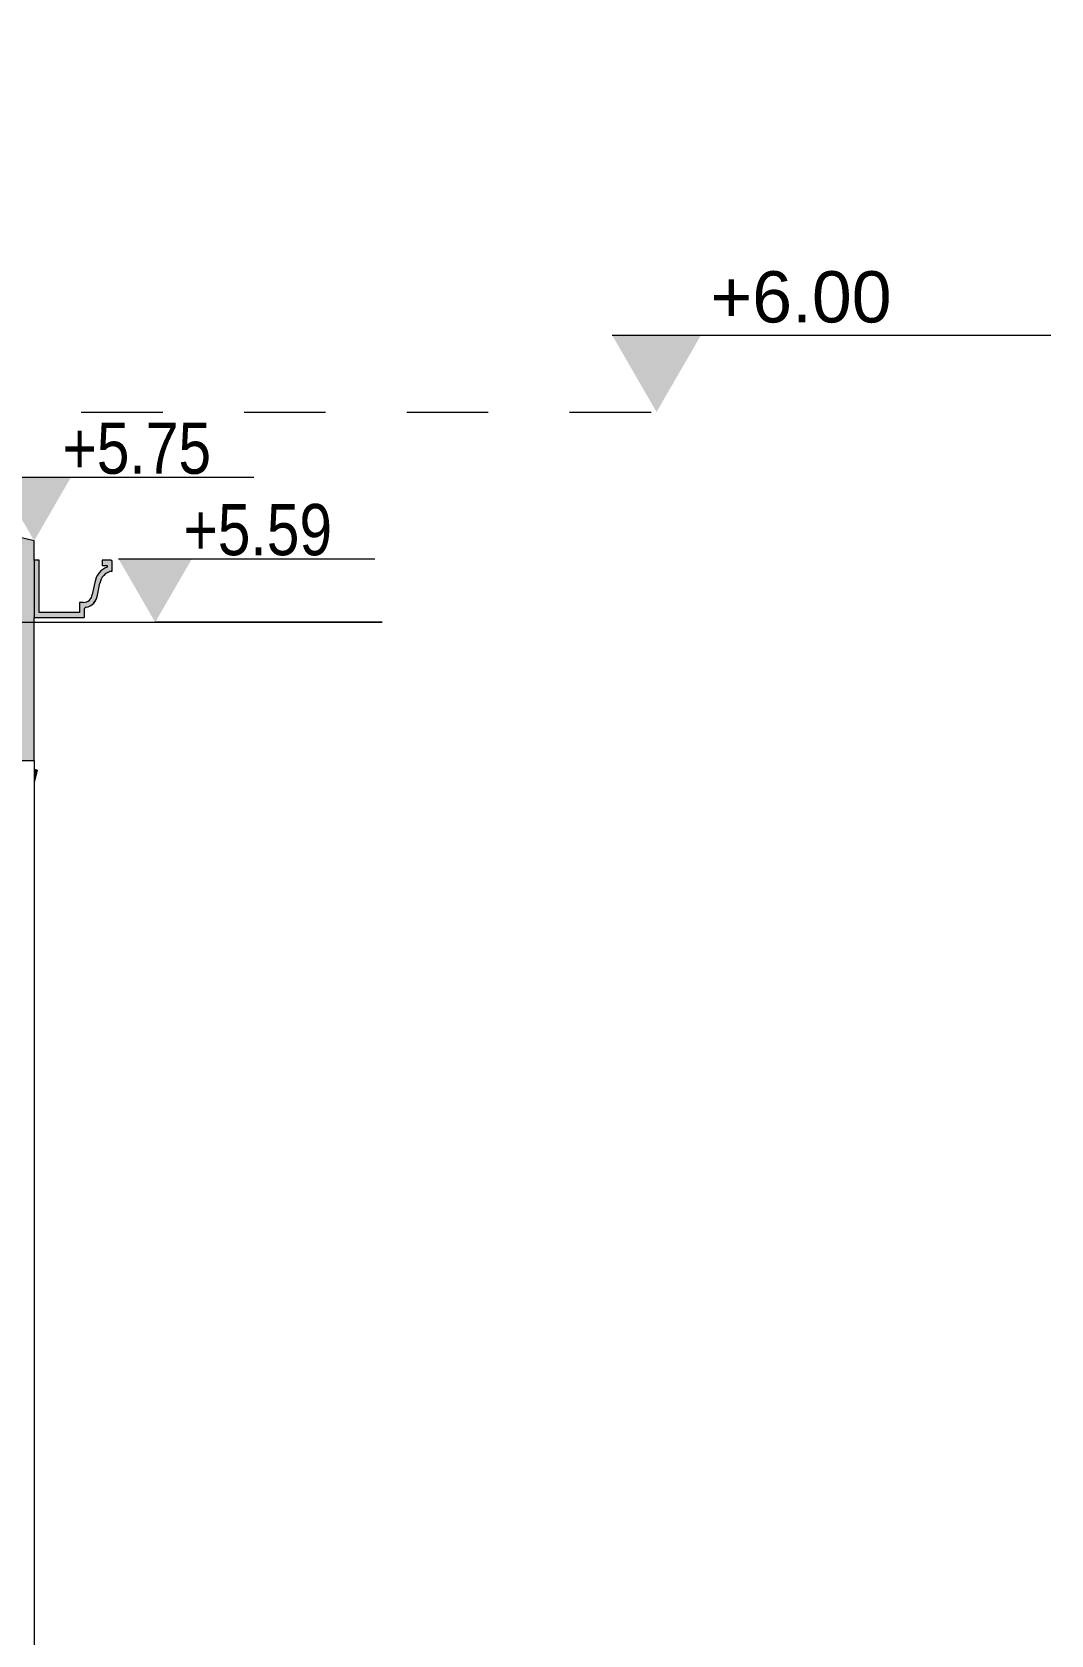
# Model space of a CAD drawing. Header units: centimetres. Extents: x 0 to 25250, y 0 to 2250.
# Drawn here: x 11147.9 to 11346.6, y 661.2 to 974 of the extents above; entities that cross this region are included whole.
import ezdxf

# ---------------------------------------------------------------- set-up
doc = ezdxf.new("R2010")
doc.units = ezdxf.units.CM
doc.linetypes.add('20-View-2$0$Dash', pattern=[31.75, 15.875, -15.875])
for name, color, linetype, lineweight in [('A-ANNO-NOTE', 7, 'Continuous', 9), ('A-FLOR-LEVL', 7, 'Continuous', 9), ('A-GLAZ-CWMG', 7, 'Continuous', 9), ('A-ROOF-FNSH', 7, 'Continuous', 9), ('A-ROOF-MCUT', 7, 'Continuous', 9), ('A-ROOF-OTLN', 7, 'Continuous', 9), ('A-ROOF-PATT', 7, 'Continuous', 9), ('A-WALL', 7, 'Continuous', 9), ('A-WALL-FNSH', 7, 'Continuous', 9), ('A-WALL-PATT', 7, 'Continuous', 9), ('G-ANNO-DIMS', 7, 'Continuous', 9)]:
    doc.layers.add(name, color=color, linetype=linetype, lineweight=lineweight)
doc.styles.add('20-View-2$0$Arial', font='arial.ttf', dxfattribs={"height": 10})
doc.styles.add('20-View-2$0$Arial Narrow', font='ARIALN.TTF', dxfattribs={"height": 10})

# ---------------------------------------------------------------- blocks, each defined once
blk = doc.blocks.new('Rectangular Mullion - TEC_LAMEL-2472078-2-2')
at = {"layer": 'A-GLAZ-CWMG', "true_color": 0xefece8}
blk.add_hatch(color=7, dxfattribs=at).paths.add_polyline_path([(1804.14, 527.68), (1804.71, 530.12), (1804.14, 530.25)])
at = {"layer": 'A-GLAZ-CWMG', "color": 253, "true_color": 0xaaaaaa}
for q in [(1804.14, 530.25), (1804.14, 527.68)]:
    blk.add_line((1804.71, 530.12), q, dxfattribs=at)
blk = doc.blocks.new('Level - w_ name-271244-2-2')
at = {"layer": 'A-FLOR-LEVL'}
blk.add_hatch(color=256, dxfattribs=at).paths.add_polyline_path([(1916.87, 15), (1934.19, 15), (1925.53, 0)])
blk.add_line((1916.87, 15), (2002.45, 15), dxfattribs=at)
blk = doc.blocks.new('Spot Elevations - ELEVATION_PROJECT-150941-2-2')
at = {"layer": 'A-ANNO-NOTE'}
blk.add_hatch(color=256, dxfattribs=at).paths.add_polyline_path([(1558.35, 312.39), (1572.66, 312.39), (1565.5, 300)])
blk.add_line((1558.35, 312.39), (1608.35, 312.39), dxfattribs=at)

msp = doc.modelspace()

# ---------------------------------------------------------------- hatches: boundary and pattern name
at = {"layer": 'A-ROOF-PATT', "true_color": 0xc0c0c0}
for points in [[(11148.28, 869.63), (11148.28, 874.76), (10718.28, 974.03), (10718.28, 968.9), (11143.28, 870.78)], [(11151.93, 859.76), (11157.92, 859.76), (11158.06, 859.82), (11158.12, 859.96), (11158.12, 861.52), (11158.22, 861.69), (11158.4, 861.78), (11159.89, 862.59), (11160.61, 864.13), (11161.11, 866.46), (11161.83, 867.99), (11163.46, 868.86), (11163.52, 869), (11163.52, 870.69), (11163.44, 870.87), (11163.26, 870.95), (11161.57, 870.95), (11161.57, 869.95), (11162.52, 869.95), (11162.52, 869.62), (11160.91, 868.45), (11160.12, 866.63), (11159.62, 864.29), (11159.06, 863.18), (11157.9, 862.74), (11157.12, 862.74), (11157.12, 860.76), (11149.28, 860.76), (11149.28, 870.95), (11148.28, 870.95), (11148.28, 859.76)]]:
    msp.add_hatch(color=9, dxfattribs=at).paths.add_polyline_path(points)
at = {"layer": 'A-ROOF-PATT', "lineweight": 5, "true_color": 0xc0c0c0}
h = msp.add_hatch(color=9, dxfattribs=at)
h.paths.add_polyline_path([(11158.4, 861.78), (11159.06, 862), (11159.64, 862.36), (11159.82, 862.56), (11158.96, 862.09)])
h.paths.add_polyline_path([(11159.92, 862.66), (11160.11, 862.86), (11160.44, 863.46), (11160.61, 864.13), (11160.02, 862.88)])
h.paths.add_polyline_path([(11160.12, 866.63), (11160.87, 868.38), (11160.67, 868.13), (11160.31, 867.41)])
h.paths.add_polyline_path([(11160.97, 868.5), (11162.52, 869.62), (11161.8, 869.26), (11161.18, 868.75)])
at = {"layer": 'A-WALL-PATT', "true_color": 0xc0c0c0}
msp.add_hatch(color=9, dxfattribs=at).paths.add_polyline_path([(11148.28, 831.88), (11148.28, 869.63), (11143.28, 870.78), (11143.28, 831.88)])

# ---------------------------------------------------------------- linework, layer by layer
at = {"layer": 'A-FLOR-LEVL', "linetype": '20-View-2$0$Dash'}
msp.add_line((9379.47, 899.88), (11278.33, 899.88), dxfattribs=at)
at = {"layer": 'A-ROOF-FNSH'}
for p, q in [((11148.28, 874.76), (10718.28, 974.03)), ((11148.28, 870.95), (11148.28, 874.76))]:
    msp.add_line(p, q, dxfattribs=at)
at = {"layer": 'A-ROOF-MCUT'}
for p, q in [((11149.28, 870.95), (11148.28, 870.95)), ((11148.28, 870.95), (11148.28, 859.76)), ((11149.28, 860.76), (11149.28, 870.95)), ((11163.26, 870.95), (11161.57, 870.95)), ((11161.57, 870.95), (11161.57, 869.95)), ((11161.57, 869.95), (11162.52, 869.95)), ((11162.52, 869.95), (11162.52, 869.62)), ((11163.52, 869), (11163.52, 870.69)), ((11160.12, 866.63), (11159.62, 864.29)), ((11160.61, 864.13), (11161.11, 866.46)), ((11157.12, 860.76), (11149.28, 860.76)), ((11157.9, 862.74), (11157.12, 862.74)), ((11157.12, 862.74), (11157.12, 860.76)), ((11158.12, 859.96), (11158.12, 861.52)), ((11148.28, 859.76), (11157.92, 859.76))]:
    msp.add_line(p, q, dxfattribs=at)
for centre, radius, start, end in [((11163.82, 866.12), 3.73, 110.3223, 172.1168), ((11163.26, 870.69), 0.261, 0, 90), ((11163.82, 866.12), 2.73, 100.4637, 172.8095), ((11163.32, 869), 0.2, 270, 0), ((11157.9, 864.47), 1.73, 270, 354.0375), ((11157.9, 864.47), 2.73, 280.4637, 352.8095), ((11158.45, 861.45), 0.333, 98.7411, 168.0534), ((11157.92, 859.96), 0.2, 270, 0)]:
    msp.add_arc(centre, radius, start, end, dxfattribs=at)
at = {"layer": 'A-ROOF-OTLN'}
for centre, radius, start, end in [((11163.82, 866.12), 3.73, 110.3223, 140.0126), ((11163.26, 870.69), 0.261, 60, 90), ((11163.26, 870.69), 0.261, 0, 30), ((11163.82, 866.12), 3.73, 142.4265, 172.1168), ((11163.82, 866.12), 2.73, 135.2362, 138.037), ((11157.9, 864.47), 2.73, 318.037, 352.8095), ((11157.9, 864.47), 2.73, 280.4637, 315.2362)]:
    msp.add_arc(centre, radius, start, end, dxfattribs=at)
at = {"layer": 'A-WALL'}
msp.add_line((11148.28, 831.88), (11148.28, 269.88), dxfattribs=at)
at = {"layer": 'A-WALL-FNSH'}
for p, q in [((11148.28, 831.88), (11148.28, 859.76)), ((11143.28, 831.88), (11148.28, 831.88))]:
    msp.add_line(p, q, dxfattribs=at)
at = {"layer": 'G-ANNO-DIMS'}
for p, q in [((11128.28, 858.85), (11216.16, 858.85)), ((11216.16, 858.85), (11171.88, 858.85))]:
    msp.add_line(p, q, dxfattribs=at)

# ---------------------------------------------------------------- block references
at = {"layer": 'A-FLOR-LEVL'}
msp.add_blockref('Level - w_ name-271244-2-2', (9344.14, 899.88), dxfattribs=at)
at = {"layer": 'A-GLAZ-CWMG', "color": 253, "true_color": 0xaaaaaa}
msp.add_blockref('Rectangular Mullion - TEC_LAMEL-2472078-2-2', (9344.14, 299.88), dxfattribs=at)
at = {"layer": 'G-ANNO-DIMS'}
for p in [(9582.78, 574.76), (9606.38, 558.85)]:
    msp.add_blockref('Spot Elevations - ELEVATION_PROJECT-150941-2-2', p, dxfattribs=at)

# ---------------------------------------------------------------- texts
at = {"layer": 'A-FLOR-LEVL', "insert": (11280.17, 922.29), "char_height": 10, "width": 36.4, "attachment_point": 4, "line_spacing_factor": 0.936439, "style": '20-View-2$0$Arial'}
msp.add_mtext('\\pt5,10,15,20,25,30,35,40,45,50,55,60,65,70,75,80,85,90,95,100,105,110,115,120,125,130,135,140,145,150,155,160;+6.00', dxfattribs=at)
at = {"layer": 'G-ANNO-DIMS', "char_height": 10, "width": 34.7536, "attachment_point": 1, "line_spacing_factor": 0.974696, "style": '20-View-2$0$Arial Narrow'}
for s, insert in [('+5.75', (11153.8, 897.84)), ('+5.59', (11177.4, 881.94))]:
    msp.add_mtext(s, dxfattribs=dict(at, insert=insert))

doc.saveas('drawing.dxf')
